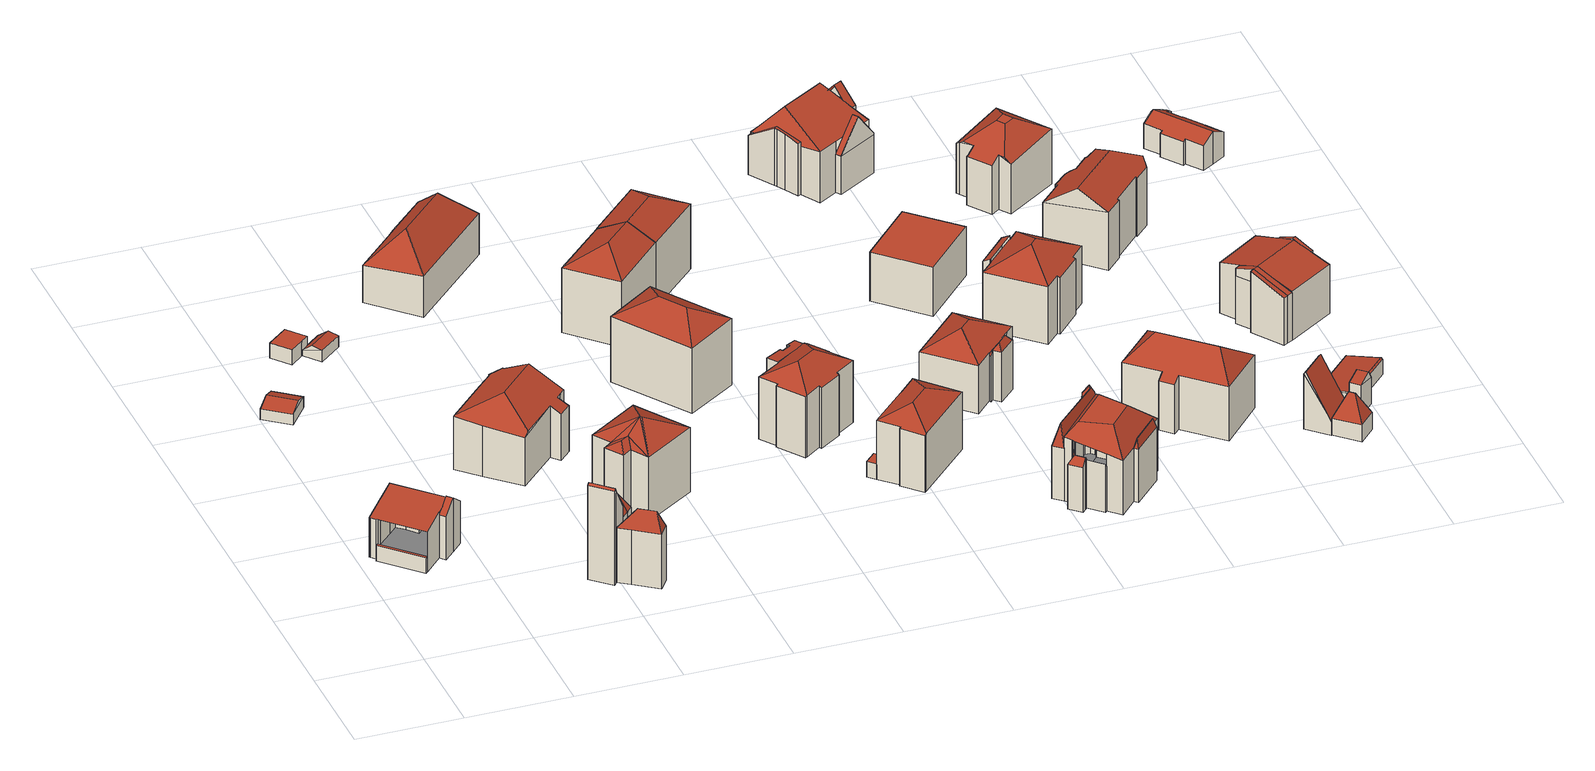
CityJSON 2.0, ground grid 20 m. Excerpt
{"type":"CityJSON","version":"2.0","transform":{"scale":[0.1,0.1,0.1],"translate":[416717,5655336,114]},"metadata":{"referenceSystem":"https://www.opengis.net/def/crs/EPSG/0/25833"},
"CityObjects":{
"building1":{"type":"Building","attributes":{"Gemeindeschluessel":14612000,"Geometrietyp2DReferenz":"3000","function":"31001_9998","roofType":"9999"},"children":["building1-1","building1-2","building1-3"]},
"building1-1":{"type":"BuildingPart","attributes":{"Dachtyp_tdc":"tdcGableRoof","Dachneigung":15.95,"QualitaetDacherkennung":30,"Geometrietyp2DReferenz":"3000","measuredHeight":10.3,"roofType":"3100"},"parents":["building1"],"geometry":[{"type":"MultiSurface","lod":"2","boundaries":[[[0,1,2,3]],[[1,4,5,2]],[[4,6,7,5]],[[6,8,9,7]],[[8,10,11,9]],[[10,12,13,11]],[[12,14,15,13]],[[14,16,17,15]],[[18,19,20,21,22,23]],[[24,16,14,12,10,8,6,4,1]],[[1,0,25,26,27,28,19,18,29,30,24]],[[31,32,33,34,3,2,5,7,9,11,13,15,17,35,36,22,21]],[[28,27,32,31,37]],[[27,26,33,32]],[[26,25,34,33]],[[25,0,3,34]]],"semantics":{"surfaces":[{"type":"WallSurface"},{"type":"RoofSurface"},{"type":"GroundSurface"}],"values":[0,0,0,0,0,0,0,0,0,1,1,2,0,0,0,0]}}]},
"building1-2":{"type":"BuildingPart","attributes":{"Dachtyp_tdc":"tdcPolyFlatRoof","Dachneigung":0,"QualitaetDacherkennung":0,"Geometrietyp2DReferenz":"3000","measuredHeight":3.02,"roofType":"9999"},"parents":["building1"],"geometry":[{"type":"MultiSurface","lod":"2","boundaries":[[[20,37,38,39]],[[39,38,40,41]],[[38,37,31,40]],[[20,39,41,21]],[[41,40,31,21]],[[21,31,37,20]]],"semantics":{"surfaces":[{"type":"RoofSurface"},{"type":"WallSurface"},{"type":"GroundSurface"},{"type":"ClosureSurface","isClosure":"1","QuelleClosure":"LoD1Solid"}],"values":[0,1,1,1,2,3]}}]},
"building1-3":{"type":"BuildingPart","attributes":{"Dachtyp_tdc":"tdcGableRoof","Dachneigung":38.53,"QualitaetDacherkennung":52,"Geometrietyp2DReferenz":"3000","measuredHeight":10.89,"roofType":"3100"},"parents":["building1"],"geometry":[{"type":"MultiSurface","lod":"2","boundaries":[[[42,43,44,45]],[[43,23,22,44]],[[46,47,17,16]],[[46,42,45,47]],[[48,29,23,43,42]],[[42,46,16,48]],[[45,44,22,36,35,17,47]]],"semantics":{"surfaces":[{"type":"WallSurface"},{"type":"RoofSurface"},{"type":"GroundSurface"}],"values":[0,0,0,0,1,1,2]}}]},
"building2":{"type":"Building","attributes":{"Dachtyp_tdc":"tdcGableRoof","Gemeindeschluessel":14612000,"Dachneigung":18.01,"QualitaetDacherkennung":79,"Geometrietyp2DReferenz":"3000","measuredHeight":3.1,"function":"31001_9998","roofType":"3100"},"geometry":[{"type":"Solid","lod":"2","boundaries":[[[[49,50,51,52]],[[50,53,54,51]],[[53,55,56,54]],[[55,49,52,56]],[[53,50,57]],[[49,55,58]],[[50,49,58,57]],[[55,53,57,58]],[[52,51,54,56]]]],"semantics":{"surfaces":[{"type":"WallSurface"},{"type":"RoofSurface"},{"type":"GroundSurface"}],"values":[[0,0,0,0,0,0,1,1,2]]}}]},
"building3":{"type":"Building","attributes":{"Dachtyp_tdc":"tdcFreeFormRoof","Gemeindeschluessel":14612000,"Dachneigung":58.01,"QualitaetDacherkennung":10,"Geometrietyp2DReferenz":"3000","measuredHeight":19.33,"function":"31001_9998","roofType":"5000"},"geometry":[{"type":"Solid","lod":"2","boundaries":[[[[59,60,61,62]],[[60,63,64,61]],[[63,65,66,64]],[[65,67,68,66]],[[67,59,62,68]],[[67,69,70,59]],[[60,59,70]],[[67,65,69]],[[62,61,64,66,68]],[[65,63,60,70,69]]]],"semantics":{"surfaces":[{"type":"WallSurface"},{"type":"RoofSurface"},{"type":"GroundSurface"}],"values":[[0,0,0,0,0,1,0,0,2,1]]}}]},
"building4":{"type":"Building","attributes":{"Dachtyp_tdc":"tdcPolyFlatRoof","Gemeindeschluessel":14612000,"Dachneigung":0,"QualitaetDacherkennung":0,"Geometrietyp2DReferenz":"3000","BezugspunktDach":"2000","measuredHeight":3,"function":"31001_9998"},"geometry":[{"type":"MultiSurface","lod":"2","boundaries":[[[71,72,73,74,75]],[[75,74,76,77]],[[74,73,78,76]],[[73,72,79,78]],[[72,71,80,79]],[[71,75,77,80]],[[77,76,78,79,80]]],"semantics":{"surfaces":[{"type":"RoofSurface"},{"type":"WallSurface"},{"type":"GroundSurface"}],"values":[0,1,1,1,1,1,2]}}]},
"building5":{"type":"Building","attributes":{"Dachtyp_tdc":"tdcFreeFormRoof","Gemeindeschluessel":14612000,"Dachneigung":61.97,"QualitaetDacherkennung":5,"Geometrietyp2DReferenz":"3000","measuredHeight":14.81,"function":"31001_9998","roofType":"5000"},"geometry":[{"type":"Solid","lod":"2","boundaries":[[[[81,82,83,84]],[[82,85,86,83]],[[85,87,88,86]],[[87,89,64,88]],[[89,90,61,64]],[[90,81,84,61]],[[81,91,92]],[[90,91,81]],[[91,90,89]],[[91,87,85]],[[87,91,89]],[[92,91,85,82]],[[92,82,81]],[[84,83,86,88,64,61]]]],"semantics":{"surfaces":[{"type":"WallSurface"},{"type":"RoofSurface"},{"type":"GroundSurface"}],"values":[[0,0,0,0,0,0,1,1,1,1,1,1,0,2]]}}]},
"building6":{"type":"Building","attributes":{"Gemeindeschluessel":14612000,"Geometrietyp2DReferenz":"3000","function":"31001_9998","roofType":"9999"},"children":["building6-1","building6-2"]},
"building6-1":{"type":"BuildingPart","attributes":{"Dachtyp_tdc":"tdcFreeFormRoof","Dachneigung":69.23,"QualitaetDacherkennung":8,"Geometrietyp2DReferenz":"3000","measuredHeight":14.62,"roofType":"5000"},"parents":["building6"],"geometry":[{"type":"MultiSurface","lod":"2","boundaries":[[[93,94,95,96,97]],[[98,99,100,101,102]],[[103,104,99,98,105]],[[104,95,100,99]],[[95,94,101,100]],[[94,93,106,102,101]],[[96,95,104]],[[97,96,104,103]],[[97,103,93]]],"semantics":{"surfaces":[{"type":"RoofSurface"},{"type":"GroundSurface"},{"type":"WallSurface"}],"values":[0,1,2,2,2,2,0,0,0]}}]},
"building6-2":{"type":"BuildingPart","attributes":{"Dachtyp_tdc":"tdcPolyFlatRoof","Dachneigung":5.69,"QualitaetDacherkennung":38,"Geometrietyp2DReferenz":"3000","measuredHeight":2.45,"roofType":"2100"},"parents":["building6"],"geometry":[{"type":"MultiSurface","lod":"2","boundaries":[[[106,107,108,102]],[[107,109,110,108]],[[109,111,112,110]],[[111,105,98,112]],[[105,111,109,107,106]],[[102,108,110,112,98]]],"semantics":{"surfaces":[{"type":"WallSurface"},{"type":"RoofSurface"},{"type":"GroundSurface"}],"values":[0,0,0,0,1,2]}}]},
"building7":{"type":"Building","attributes":{"Dachtyp_tdc":"tdcFreeFormRoof","Gemeindeschluessel":14612000,"Dachneigung":36.45,"QualitaetDacherkennung":70,"Geometrietyp2DReferenz":"3000","measuredHeight":2.63,"function":"31001_9998","roofType":"5000"},"geometry":[{"type":"Solid","lod":"2","boundaries":[[[[113,114,115,116]],[[114,117,118,115]],[[117,119,120,118]],[[121,117,114,122]],[[113,119,121,122]],[[114,113,122]],[[119,117,121]],[[120,116,115,118]],[[119,113,116,120]]]],"semantics":{"surfaces":[{"type":"WallSurface"},{"type":"RoofSurface"},{"type":"GroundSurface"}],"values":[[0,0,0,1,1,0,0,2,0]]}}]},
"building8":{"type":"Building","attributes":{"Dachtyp_tdc":"tdcFreeFormRoof","Gemeindeschluessel":14612000,"Dachneigung":27.78,"QualitaetDacherkennung":38,"Geometrietyp2DReferenz":"3000","measuredHeight":13.92,"function":"31001_9998","roofType":"5000"},"geometry":[{"type":"Solid","lod":"2","boundaries":[[[[123,124,125,126]],[[124,127,128,125]],[[127,129,130,128]],[[129,131,132,130]],[[131,133,134,132]],[[133,135,136,134]],[[135,137,138,136]],[[137,139,140,138]],[[139,141,142,140]],[[141,143,144,142]],[[143,145,146,144]],[[145,147,148,146]],[[147,149,150,148]],[[149,151,152,150]],[[151,153,154,152]],[[153,123,126,154]],[[147,155,156,157,151,149]],[[137,135,133,158,156,155,145,143,141,139]],[[127,124,123,153,157,156,158,131,129]],[[147,145,155]],[[133,131,158]],[[153,151,157]],[[126,125,128,130,132,134,136,138,140,142,144,146,148,150,152,154]]]],"semantics":{"surfaces":[{"type":"WallSurface"},{"type":"RoofSurface"},{"type":"GroundSurface"}],"values":[[0,0,0,0,0,0,0,0,0,0,0,0,0,0,0,0,1,1,1,0,0,0,2]]}}]},
"building9":{"type":"Building","attributes":{"Dachtyp_tdc":"tdcFreeFormRoof","Gemeindeschluessel":14612000,"Dachneigung":25.73,"QualitaetDacherkennung":59,"Geometrietyp2DReferenz":"3000","measuredHeight":15.93,"function":"31001_9998","roofType":"5000"},"geometry":[{"type":"Solid","lod":"2","boundaries":[[[[159,160,161,162]],[[160,163,164,161]],[[163,165,166,164]],[[165,167,168,166]],[[167,169,170,168]],[[169,171,172,170]],[[171,173,174,172]],[[173,159,162,174]],[[175,176,173,171]],[[175,171,169]],[[176,175,169,167]],[[177,165,178]],[[177,176,165]],[[177,173,176]],[[173,177,159]],[[165,176,167]],[[178,165,163]],[[177,178,163,160]],[[177,160,159]],[[162,161,164,166,168,170,172,174]]]],"semantics":{"surfaces":[{"type":"WallSurface"},{"type":"RoofSurface"},{"type":"GroundSurface"}],"values":[[0,0,0,0,0,0,0,0,1,1,1,1,1,1,1,1,1,1,1,2]]}}]},
"building10":{"type":"Building","attributes":{"Dachtyp_tdc":"tdcHipRoof","Gemeindeschluessel":14612000,"Dachneigung":45.69,"QualitaetDacherkennung":54,"Geometrietyp2DReferenz":"3000","measuredHeight":13.52,"function":"31001_9998","roofType":"3200"},"geometry":[{"type":"Solid","lod":"2","boundaries":[[[[179,180,181,182]],[[180,183,184,181]],[[183,185,186,184]],[[185,187,188,186]],[[187,189,190,188]],[[189,179,182,190]],[[180,179,191]],[[185,183,192]],[[179,189,187,185,192,191]],[[183,180,191,192]],[[182,181,184,186,188,190]]]],"semantics":{"surfaces":[{"type":"WallSurface"},{"type":"RoofSurface"},{"type":"GroundSurface"}],"values":[[0,0,0,0,0,0,1,1,1,1,2]]}}]},
"building11":{"type":"Building","attributes":{"Dachtyp_tdc":"tdcHipRoof","Gemeindeschluessel":14612000,"Dachneigung":29.51,"QualitaetDacherkennung":48,"Geometrietyp2DReferenz":"3000","measuredHeight":16.46,"function":"31001_9998","roofType":"3200"},"geometry":[{"type":"Solid","lod":"2","boundaries":[[[[193,194,195,196]],[[194,197,198,195]],[[197,199,200,198]],[[199,193,196,200]],[[197,194,201]],[[193,199,202]],[[194,193,202,201]],[[199,197,201,202]],[[196,195,198,200]]]],"semantics":{"surfaces":[{"type":"WallSurface"},{"type":"RoofSurface"},{"type":"GroundSurface"}],"values":[[0,0,0,0,1,1,1,1,2]]}}]},
"building12":{"type":"Building","attributes":{"Dachtyp_tdc":"tdcHipAndGableRoof","Gemeindeschluessel":14612000,"Dachneigung":27.56,"QualitaetDacherkennung":61,"Geometrietyp2DReferenz":"3000","measuredHeight":16.09,"function":"31001_9998","roofType":"5000"},"geometry":[{"type":"Solid","lod":"2","boundaries":[[[[203,204,205,206]],[[204,207,208,205]],[[207,209,210,208]],[[209,203,206,210]],[[207,204,211]],[[203,209,212]],[[204,203,212,211]],[[209,207,211,212]],[[206,205,208,210]]]],"semantics":{"surfaces":[{"type":"WallSurface"},{"type":"RoofSurface"},{"type":"GroundSurface"}],"values":[[0,0,0,0,1,0,1,1,2]]}}]},
"building13":{"type":"Building","attributes":{"Gemeindeschluessel":14612000,"Geometrietyp2DReferenz":"3000","function":"31001_9998","roofType":"9999"},"children":["building13-1","building13-2"]},
"building13-1":{"type":"BuildingPart","attributes":{"Dachtyp_tdc":"tdcFreeFormRoof","Dachneigung":28.9,"QualitaetDacherkennung":57,"Geometrietyp2DReferenz":"3000","measuredHeight":15.27,"roofType":"5000"},"parents":["building13"],"geometry":[{"type":"MultiSurface","lod":"2","boundaries":[[[213,214,215,216]],[[214,217,218,215]],[[219,220,221,222,223]],[[220,224,225,221]],[[224,226,227,225]],[[226,228,229,227]],[[228,230,231,229]],[[230,232,233,231]],[[232,234,235,233]],[[234,236,237,235]],[[236,238,239,237]],[[238,240,241,239]],[[240,242,243,241]],[[242,244,245,243]],[[244,213,216,245]],[[240,238,236,234,232,230,246,247]],[[230,228,226,224,220,246]],[[220,219,248,217,214,247,246]],[[214,213,244,242,240,247]],[[216,215,218,222,221,225,227,229,231,233,235,237,239,241,243,245]]],"semantics":{"surfaces":[{"type":"WallSurface"},{"type":"RoofSurface"},{"type":"GroundSurface"}],"values":[0,0,0,0,0,0,0,0,0,0,0,0,0,0,0,1,1,1,1,2]}}]},
"building13-2":{"type":"BuildingPart","attributes":{"Dachtyp_tdc":"tdcPolyFlatRoof","Dachneigung":2.97,"QualitaetDacherkennung":37,"Geometrietyp2DReferenz":"3000","measuredHeight":12.78,"roofType":"2100"},"parents":["building13"],"geometry":[{"type":"MultiSurface","lod":"2","boundaries":[[[249,250,251,218,217]],[[250,252,253,251]],[[252,254,255,253]],[[254,256,257,255]],[[256,258,259,257]],[[258,260,261,259]],[[260,223,222,261]],[[223,260,258,256,254,252,250,249,248]],[[218,251,253,255,257,259,261,222]]],"semantics":{"surfaces":[{"type":"WallSurface"},{"type":"RoofSurface"},{"type":"GroundSurface"}],"values":[0,0,0,0,0,0,0,1,2]}}]},
"building14":{"type":"Building","attributes":{"Dachtyp_tdc":"tdcHipAndGableRoof","Gemeindeschluessel":14612000,"Dachneigung":27.72,"QualitaetDacherkennung":60,"Geometrietyp2DReferenz":"3000","measuredHeight":16.15,"function":"31001_9998","roofType":"5000"},"geometry":[{"type":"Solid","lod":"2","boundaries":[[[[262,263,264,210]],[[263,265,266,264]],[[265,267,206,266]],[[267,262,210,206]],[[265,263,268]],[[262,267,212]],[[263,262,212,268]],[[267,265,268,212]],[[210,264,266,206]]]],"semantics":{"surfaces":[{"type":"WallSurface"},{"type":"RoofSurface"},{"type":"GroundSurface"}],"values":[[0,0,0,0,1,0,1,1,2]]}}]},
"building15":{"type":"Building","attributes":{"Gemeindeschluessel":14612000,"Geometrietyp2DReferenz":"3000","function":"31001_9998","roofType":"9999"},"children":["building15-1","building15-2"]},
"building15-1":{"type":"BuildingPart","attributes":{"Dachtyp_tdc":"tdcHipRoof","Dachneigung":27.67,"QualitaetDacherkennung":65,"Geometrietyp2DReferenz":"3000","measuredHeight":14.04,"roofType":"3200"},"parents":["building15"],"geometry":[{"type":"MultiSurface","lod":"2","boundaries":[[[269,270,271,272]],[[270,273,274,271]],[[273,275,276,274]],[[275,277,278,276]],[[277,279,280,281,278]],[[282,283,284,285,286]],[[283,269,272,284]],[[279,277,275,273,270,287]],[[269,283,288]],[[270,269,288,287]],[[283,282,279,287,288]],[[272,271,274,276,278,281,285,284]]],"semantics":{"surfaces":[{"type":"WallSurface"},{"type":"RoofSurface"},{"type":"GroundSurface"}],"values":[0,0,0,0,0,0,0,1,1,1,1,2]}}]},
"building15-2":{"type":"BuildingPart","attributes":{"Dachtyp_tdc":"tdcPolyFlatRoof","Dachneigung":0,"QualitaetDacherkennung":0,"Geometrietyp2DReferenz":"3000","measuredHeight":3.1,"roofType":"9999"},"parents":["building15"],"geometry":[{"type":"MultiSurface","lod":"2","boundaries":[[[289,290,291,292,293,294,295,296,297,298,280,286]],[[280,298,299,281]],[[298,297,300,299]],[[297,296,301,300]],[[296,295,302,301]],[[295,294,303,302]],[[294,293,304,303]],[[293,292,305,304]],[[292,291,306,305]],[[291,290,307,306]],[[290,289,308,307]],[[289,286,285,308]],[[285,281,299,300,301,302,303,304,305,306,307,308]],[[281,285,286,280]]],"semantics":{"surfaces":[{"type":"RoofSurface"},{"type":"WallSurface"},{"type":"GroundSurface"},{"type":"ClosureSurface","isClosure":"1","QuelleClosure":"LoD1Solid"}],"values":[0,1,1,1,1,1,1,1,1,1,1,1,2,3]}}]},
"building16":{"type":"Building","attributes":{"Gemeindeschluessel":14612000,"Geometrietyp2DReferenz":"3000","function":"31001_9998","roofType":"9999"},"children":["building16-1","building16-2"]},
"building16-1":{"type":"BuildingPart","attributes":{"Dachtyp_tdc":"tdcHipRoof","Dachneigung":29.25,"QualitaetDacherkennung":77,"Geometrietyp2DReferenz":"3000","measuredHeight":12.82,"roofType":"3200"},"parents":["building16"],"geometry":[{"type":"MultiSurface","lod":"2","boundaries":[[[309,310,311,312]],[[313,314,315]],[[313,316,317,314]],[[316,318,319,317]],[[318,320,321,319]],[[320,322,323,321]],[[322,324,325,323]],[[324,326,327,325]],[[326,328,329,327]],[[328,330,331,329]],[[330,309,312,331]],[[326,324,332]],[[318,316,333]],[[324,322,320,318,333,332]],[[316,313,334,310,309,330,328,326,332,333]],[[312,311,335,336,314,317,319,321,323,325,327,329,331]]],"semantics":{"surfaces":[{"type":"WallSurface"},{"type":"RoofSurface"},{"type":"GroundSurface"}],"values":[0,0,0,0,0,0,0,0,0,0,0,1,1,1,1,2]}}]},
"building16-2":{"type":"BuildingPart","attributes":{"Dachtyp_tdc":"tdcFreeFormRoof","Dachneigung":53.24,"QualitaetDacherkennung":9,"Geometrietyp2DReferenz":"3000","measuredHeight":11.23,"roofType":"5000"},"parents":["building16"],"geometry":[{"type":"MultiSurface","lod":"2","boundaries":[[[337,338,339,340]],[[338,341,342,339]],[[341,343,344,342]],[[343,315,314,344]],[[345,337,340,311,310]],[[341,338,346]],[[347,315,343,341]],[[338,337,348,346]],[[337,345,348]],[[345,334,349,347,341,346,348]],[[340,339,342,344,314,336,335,311]]],"semantics":{"surfaces":[{"type":"WallSurface"},{"type":"RoofSurface"},{"type":"GroundSurface"}],"values":[0,0,0,0,0,1,1,1,1,1,2]}}]},
"building17":{"type":"Building","attributes":{"Gemeindeschluessel":14612000,"Geometrietyp2DReferenz":"3000","function":"31001_9998","roofType":"9999"},"children":["building17-1","building17-2","building17-3","building17-4","building17-5"]},
"building17-1":{"type":"BuildingPart","attributes":{"Dachtyp_tdc":"tdcFreeFormRoof","Dachneigung":56.39,"QualitaetDacherkennung":10,"Geometrietyp2DReferenz":"3000","measuredHeight":10.42,"roofType":"5000"},"parents":["building17"],"geometry":[{"type":"MultiSurface","lod":"2","boundaries":[[[350,351,352,353]],[[351,354,355,352]],[[354,356,357,355]],[[356,358,359,357]],[[358,360,361,359]],[[360,362,363,361]],[[356,354,351,350,362,364]],[[362,360,364]],[[360,358,356,364]],[[363,353,352,355,357,359,361]]],"semantics":{"surfaces":[{"type":"WallSurface"},{"type":"RoofSurface"},{"type":"GroundSurface"}],"values":[0,0,0,0,0,0,1,1,1,2]}}]},
"building17-2":{"type":"BuildingPart","attributes":{"Dachtyp_tdc":"tdcFreeFormRoof","Dachneigung":75.88,"QualitaetDacherkennung":23,"Geometrietyp2DReferenz":"3000","measuredHeight":14.91,"roofType":"5000"},"parents":["building17"],"geometry":[{"type":"MultiSurface","lod":"2","boundaries":[[[365,366,367]],[[368,369,370]],[[369,371,372,373,374,375,370]],[[373,376,377,378,374]],[[378,379,380,375,374]],[[380,381,382,383,384,365,368,370,375]],[[385,386,387,388,389,390,391,392,393,394,395,396,397,398,367,399]],[[383,382,387,386,400]],[[382,381,388,387]],[[381,380,389,388]],[[380,379,390,389]],[[379,378,391,390]],[[378,377,392,391]],[[377,376,393,392]],[[376,373,394,393]],[[373,372,395,394]],[[372,371,396,395]],[[369,368,398,397]],[[368,365,367,398]]],"semantics":{"surfaces":[{"type":"WallSurface"},{"type":"RoofSurface"},{"type":"GroundSurface"}],"values":[0,1,1,1,1,1,2,0,0,0,0,0,0,0,0,0,0,0,0]}}]},
"building17-3":{"type":"BuildingPart","attributes":{"Dachtyp_tdc":"tdcCutTentRoof","Dachneigung":49.29,"QualitaetDacherkennung":49,"Geometrietyp2DReferenz":"3000","measuredHeight":14.9,"roofType":"9999"},"parents":["building17"],"geometry":[{"type":"MultiSurface","lod":"2","boundaries":[[[401,402,403,404]],[[402,405,406,403]],[[405,407,408,406]],[[409,410,411]],[[409,412,413,410]],[[412,414,353,413]],[[414,350,353]],[[415,416,417,363,362]],[[416,418,397,417]],[[418,369,397]],[[419,420,421,396,371]],[[420,422,423,421]],[[422,401,404,423]],[[412,409,424,407,405,425,426]],[[418,416,415,414,412,426,427]],[[419,418,427,428]],[[428,427,426,425]],[[404,403,406,408,410,413,353,363,417,397,396,421,423]],[[405,402,401,422,420,419,428,425]]],"semantics":{"surfaces":[{"type":"WallSurface"},{"type":"RoofSurface"},{"type":"GroundSurface"}],"values":[0,0,0,0,0,0,0,0,0,0,0,0,0,1,1,1,1,2,1]}}]},
"building17-4":{"type":"BuildingPart","attributes":{"Dachtyp_tdc":"tdcGableRoof","Dachneigung":64.55,"QualitaetDacherkennung":6,"Geometrietyp2DReferenz":"3000","measuredHeight":9.25,"roofType":"3100"},"parents":["building17"],"geometry":[{"type":"MultiSurface","lod":"2","boundaries":[[[429,400,386]],[[366,430,431,367]],[[430,432,433,431]],[[432,434,435,433]],[[434,436,437,435]],[[436,438,439,437]],[[438,440,441,439]],[[440,429,386,441]],[[436,434,432,430,366,442]],[[442,443,400,429,440,438,436]],[[386,385,399,367,431,433,435,437,439,441]]],"semantics":{"surfaces":[{"type":"WallSurface"},{"type":"RoofSurface"},{"type":"GroundSurface"}],"values":[0,0,0,0,0,0,0,0,1,1,2]}}]},
"building17-5":{"type":"BuildingPart","attributes":{"Dachtyp_tdc":"tdcFreeFormRoof","Dachneigung":75.84,"QualitaetDacherkennung":30,"Geometrietyp2DReferenz":"3000","measuredHeight":12.53,"roofType":"5000"},"parents":["building17"],"geometry":[{"type":"MultiSurface","lod":"2","boundaries":[[[444,445,446,408,407]],[[445,447,448,446]],[[447,411,410,448]],[[449,411,447]],[[450,449,447,445]],[[450,445,444]],[[449,450,444,424,411]],[[408,446,448,410]]],"semantics":{"surfaces":[{"type":"WallSurface"},{"type":"RoofSurface"},{"type":"GroundSurface"}],"values":[0,0,0,1,1,1,1,2]}}]},
"building18":{"type":"Building","attributes":{"Dachtyp_tdc":"tdcPolyFlatRoof","Gemeindeschluessel":14612000,"Dachneigung":0,"QualitaetDacherkennung":71,"Geometrietyp2DReferenz":"3000","measuredHeight":9.95,"function":"31001_9998","roofType":"1000"},"geometry":[{"type":"Solid","lod":"2","boundaries":[[[[451,452,453,454]],[[452,455,456,453]],[[455,457,458,456]],[[457,455,452,451]],[[454,453,456,458]],[[457,451,454,458]]]],"semantics":{"surfaces":[{"type":"WallSurface"},{"type":"RoofSurface"},{"type":"GroundSurface"}],"values":[[0,0,0,1,2,0]]}}]},
"building19":{"type":"Building","attributes":{"Gemeindeschluessel":14612000,"Geometrietyp2DReferenz":"3000","function":"31001_9998","roofType":"9999"},"children":["building19-1","building19-2","building19-3","building19-4","building19-5"]},
"building19-1":{"type":"BuildingPart","attributes":{"Dachtyp_tdc":"tdcGableRoof","Dachneigung":48.25,"QualitaetDacherkennung":52,"Geometrietyp2DReferenz":"3000","measuredHeight":14.16,"roofType":"3100"},"parents":["building19"],"geometry":[{"type":"MultiSurface","lod":"2","boundaries":[[[459,460,461,462]],[[463,459,462,464]],[[459,463,465]],[[460,459,465,466,467]],[[463,468,469,466,465]],[[462,461,470,464]]],"semantics":{"surfaces":[{"type":"WallSurface"},{"type":"RoofSurface"},{"type":"GroundSurface"}],"values":[0,0,0,1,1,2]}}]},
"building19-2":{"type":"BuildingPart","attributes":{"Dachtyp_tdc":"tdcGableRoof","Dachneigung":51.44,"QualitaetDacherkennung":40,"Geometrietyp2DReferenz":"3000","measuredHeight":13.45,"roofType":"3100"},"parents":["building19"],"geometry":[{"type":"MultiSurface","lod":"2","boundaries":[[[471,472,473,474]],[[475,476,477,478]],[[476,471,474,477]],[[479,480,481,482,483]],[[484,479,483,485,472]],[[476,480,479,484,471]],[[471,484,472]],[[475,481,480,476]],[[474,473,478,477]]],"semantics":{"surfaces":[{"type":"WallSurface"},{"type":"RoofSurface"},{"type":"GroundSurface"}],"values":[0,0,0,1,1,0,0,0,2]}}]},
"building19-3":{"type":"BuildingPart","attributes":{"Dachtyp_tdc":"tdcPolyFlatRoof","Dachneigung":36.34,"QualitaetDacherkennung":18,"Geometrietyp2DReferenz":"3000","measuredHeight":11.23,"roofType":"2100"},"parents":["building19"],"geometry":[{"type":"MultiSurface","lod":"2","boundaries":[[[486,487,463,464,488]],[[489,490,491,492]],[[490,493,494,491]],[[493,495,496,494]],[[495,486,488,496]],[[495,493,490,489,497,498,487,486]],[[488,464,470,499,492,491,494,496]]],"semantics":{"surfaces":[{"type":"WallSurface"},{"type":"RoofSurface"},{"type":"GroundSurface"}],"values":[0,0,0,0,0,1,2]}}]},
"building19-4":{"type":"BuildingPart","attributes":{"Dachtyp_tdc":"tdcGableRoof","Dachneigung":33.23,"QualitaetDacherkennung":16,"Geometrietyp2DReferenz":"3000","measuredHeight":11.62,"roofType":"3100"},"parents":["building19"],"geometry":[{"type":"MultiSurface","lod":"2","boundaries":[[[500,501,502,503,504]],[[501,505,506,502]],[[505,507,508,506]],[[507,509,510,508]],[[509,511,512,510]],[[511,513,514,512]],[[509,507,505,501,500,515]],[[515,516,517,513,511,509]],[[518,503,502,506,508,510,512,514,519]]],"semantics":{"surfaces":[{"type":"WallSurface"},{"type":"RoofSurface"},{"type":"GroundSurface"}],"values":[0,0,0,0,0,0,1,1,2]}}]},
"building19-5":{"type":"BuildingPart","attributes":{"Dachtyp_tdc":"tdcHipAndGableRoof","Dachneigung":15.72,"QualitaetDacherkennung":24,"Geometrietyp2DReferenz":"3000","measuredHeight":13.32,"roofType":"5000"},"parents":["building19"],"geometry":[{"type":"MultiSurface","lod":"2","boundaries":[[[520,521,522,523]],[[521,524,525,522]],[[524,526,527,525]],[[526,528,529,527]],[[528,530,531,529]],[[530,532,533,531]],[[532,534,535,533]],[[534,489,492,535]],[[536,461,460]],[[536,537,481,475,478,461]],[[538,539,540,473,472]],[[539,504,503,540]],[[541,542,514,519,517]],[[542,543,544,514]],[[543,520,523,544]],[[541,516,545,504,539,546]],[[539,538,485,482,537,536,467,469,547,546]],[[547,489,534,532,530,528,526,524,521,520,543,542,541,546]],[[523,522,525,527,529,531,533,535,492,499,470,461,478,473,540,503,518,519,514,544]]],"semantics":{"surfaces":[{"type":"WallSurface"},{"type":"RoofSurface"},{"type":"GroundSurface"}],"values":[0,0,0,0,0,0,0,0,0,0,0,0,0,0,0,1,1,1,2]}}]},
"building20":{"type":"Building","attributes":{"Gemeindeschluessel":14612000,"Geometrietyp2DReferenz":"3000","function":"31001_9998","roofType":"9999"},"children":["building20-1","building20-2"]},
"building20-1":{"type":"BuildingPart","attributes":{"Dachtyp_tdc":"tdcHipRoof","Dachneigung":29.6,"QualitaetDacherkennung":67,"Geometrietyp2DReferenz":"3000","measuredHeight":15.04,"roofType":"3200"},"parents":["building20"],"geometry":[{"type":"MultiSurface","lod":"2","boundaries":[[[548,549,550,551]],[[549,552,553,550]],[[552,554,555,553]],[[554,556,557,555]],[[556,558,559,557]],[[558,560,561,559]],[[560,562,563,561]],[[562,564,565,563]],[[564,566,567,565]],[[566,568,569,567]],[[568,570,571,569]],[[566,564,572]],[[554,552,573]],[[564,562,560,558,556,554,573,572]],[[552,549,548,570,568,566,572,573]],[[551,550,553,555,557,559,561,563,565,567,569,571]]],"semantics":{"surfaces":[{"type":"WallSurface"},{"type":"RoofSurface"},{"type":"GroundSurface"}],"values":[0,0,0,0,0,0,0,0,0,0,0,1,1,1,1,2]}}]},
"building20-2":{"type":"BuildingPart","attributes":{"Dachtyp_tdc":"tdcPolyFlatRoof","Dachneigung":26.64,"QualitaetDacherkennung":42,"Geometrietyp2DReferenz":"3000","measuredHeight":12.36,"roofType":"2100"},"parents":["building20"],"geometry":[{"type":"MultiSurface","lod":"2","boundaries":[[[574,575,548,551,576]],[[577,578,569,571,570]],[[578,579,580,569]],[[579,574,576,580]],[[579,578,577,575,574]],[[576,551,571,569,580]]],"semantics":{"surfaces":[{"type":"WallSurface"},{"type":"RoofSurface"},{"type":"GroundSurface"}],"values":[0,0,0,0,1,2]}}]},
"building21":{"type":"Building","attributes":{"Dachtyp_tdc":"tdcHipRoof","Gemeindeschluessel":14612000,"Dachneigung":34.73,"QualitaetDacherkennung":75,"Geometrietyp2DReferenz":"3000","measuredHeight":14.75,"function":"31001_9998","roofType":"3200"},"geometry":[{"type":"Solid","lod":"2","boundaries":[[[[581,582,583,584]],[[582,585,586,583]],[[585,587,588,586]],[[587,589,590,588]],[[589,591,592,590]],[[591,593,594,592]],[[593,595,596,594]],[[595,597,598,596]],[[597,599,600,598]],[[599,601,602,600]],[[601,581,584,602]],[[597,595,603]],[[587,585,604]],[[595,593,591,589,587,604,603]],[[585,582,581,601,599,597,603,604]],[[584,583,586,588,590,592,594,596,598,600,602]]]],"semantics":{"surfaces":[{"type":"WallSurface"},{"type":"RoofSurface"},{"type":"GroundSurface"}],"values":[[0,0,0,0,0,0,0,0,0,0,0,1,1,1,1,2]]}}]},
"building22":{"type":"Building","attributes":{"Dachtyp_tdc":"tdcFreeFormRoof","Gemeindeschluessel":14612000,"Dachneigung":61.99,"QualitaetDacherkennung":4,"Geometrietyp2DReferenz":"3000","measuredHeight":11.49,"function":"31001_9998","roofType":"5000"},"geometry":[{"type":"Solid","lod":"2","boundaries":[[[[605,606,607,608]],[[606,609,610,607]],[[609,611,612,610]],[[611,605,608,612]],[[609,613,614,611]],[[614,613,606,605]],[[609,606,613]],[[605,611,614]],[[608,607,610,612]]]],"semantics":{"surfaces":[{"type":"WallSurface"},{"type":"RoofSurface"},{"type":"GroundSurface"}],"values":[[0,0,0,0,1,1,0,0,2]]}}]},
"building23":{"type":"Building","attributes":{"Dachtyp_tdc":"tdcFreeFormRoof","Gemeindeschluessel":14612000,"Dachneigung":35.92,"QualitaetDacherkennung":38,"Geometrietyp2DReferenz":"3000","measuredHeight":14.06,"function":"31001_9998","roofType":"5000"},"geometry":[{"type":"Solid","lod":"2","boundaries":[[[[615,616,617,618]],[[616,619,620,617]],[[619,621,622,620]],[[621,623,624,622]],[[623,625,626,624]],[[625,627,628,626]],[[627,629,630,628]],[[629,631,632,630]],[[631,633,634,632]],[[633,615,618,634]],[[635,633,631,636]],[[633,635,637,638,615]],[[619,616,638,637,639,640,625,623,621]],[[639,636,631,629,627,640]],[[637,635,636,639]],[[627,625,640]],[[616,615,638]],[[618,617,620,622,624,626,628,630,632,634]]]],"semantics":{"surfaces":[{"type":"WallSurface"},{"type":"RoofSurface"},{"type":"GroundSurface"}],"values":[[0,0,0,0,0,0,0,0,0,0,1,1,1,1,1,0,0,2]]}}]},
"building24":{"type":"Building","attributes":{"Dachtyp_tdc":"tdcFreeFormRoof","Gemeindeschluessel":14612000,"Dachneigung":65.62,"QualitaetDacherkennung":9,"Geometrietyp2DReferenz":"3000","measuredHeight":8.1,"function":"31001_9998","roofType":"5000"},"geometry":[{"type":"Solid","lod":"2","boundaries":[[[[641,642,643,644]],[[642,645,646,643]],[[645,647,648,646]],[[647,641,644,648]],[[649,647,645]],[[650,649,645,642]],[[650,642,641]],[[649,650,641,647]],[[644,643,646,648]]]],"semantics":{"surfaces":[{"type":"WallSurface"},{"type":"RoofSurface"},{"type":"GroundSurface"}],"values":[[0,0,0,0,1,1,1,1,2]]}}]},
"building25":{"type":"Building","attributes":{"Dachtyp_tdc":"tdcFreeFormRoof","Gemeindeschluessel":14612000,"Dachneigung":34.48,"QualitaetDacherkennung":36,"Geometrietyp2DReferenz":"3000","measuredHeight":15.07,"function":"31001_9998","roofType":"5000"},"geometry":[{"type":"Solid","lod":"2","boundaries":[[[[651,652,653,654]],[[652,655,656,653]],[[655,657,658,656]],[[657,659,660,658]],[[659,661,662,660]],[[661,663,664,662]],[[663,665,666,664]],[[665,667,668,666]],[[667,669,670,668]],[[669,671,672,670]],[[671,673,674,672]],[[673,675,676,674]],[[675,677,678,676]],[[677,679,680,678]],[[679,681,682,680]],[[681,683,684,682]],[[683,685,686,684]],[[685,651,654,686]],[[687,673,671,669,667,688,689]],[[689,688,665,663,661,659,657,655,652,651,690]],[[677,675,687,689,690,685,683,681,679]],[[675,673,687]],[[667,665,688]],[[651,685,690]],[[654,653,656,658,660,662,664,666,668,670,672,674,676,678,680,682,684,686]]]],"semantics":{"surfaces":[{"type":"WallSurface"},{"type":"RoofSurface"},{"type":"GroundSurface"}],"values":[[0,0,0,0,0,0,0,0,0,0,0,0,0,0,0,0,0,0,1,1,1,0,0,0,2]]}}]},
"building26":{"type":"Building","attributes":{"Dachtyp_tdc":"tdcFreeFormRoof","Gemeindeschluessel":14612000,"Dachneigung":15.27,"QualitaetDacherkennung":5,"Geometrietyp2DReferenz":"3000","measuredHeight":6.93,"function":"31001_9998","roofType":"5000"},"geometry":[{"type":"Solid","lod":"2","boundaries":[[[[691,692,693,694]],[[692,695,696,693]],[[695,697,698,696]],[[697,691,694,698]],[[697,699,700,691]],[[699,695,692,700]],[[697,695,699]],[[692,691,700]],[[694,693,696,698]]]],"semantics":{"surfaces":[{"type":"WallSurface"},{"type":"RoofSurface"},{"type":"GroundSurface"}],"values":[[0,0,0,0,1,1,0,0,2]]}}]},
"building27":{"type":"Building","attributes":{"Dachtyp_tdc":"tdcGableRoof","Gemeindeschluessel":14612000,"Dachneigung":10.38,"QualitaetDacherkennung":39,"Geometrietyp2DReferenz":"3000","measuredHeight":3.45,"function":"31001_9998","roofType":"3100"},"geometry":[{"type":"Solid","lod":"2","boundaries":[[[[701,702,703,704]],[[702,705,706,703]],[[705,707,708,706]],[[707,701,704,708]],[[705,702,709]],[[701,707,710]],[[702,701,710,709]],[[707,705,709,710]],[[704,703,706,708]]]],"semantics":{"surfaces":[{"type":"WallSurface"},{"type":"RoofSurface"},{"type":"GroundSurface"}],"values":[[0,0,0,0,0,0,1,1,2]]}}]},
"building28":{"type":"Building","attributes":{"Gemeindeschluessel":14612000,"Geometrietyp2DReferenz":"3000","function":"31001_9998","roofType":"9999"},"children":["building28-1","building28-2","building28-3","building28-4","building28-5"]},
"building28-1":{"type":"BuildingPart","attributes":{"Dachtyp_tdc":"tdcPolyFlatRoof","Dachneigung":0,"QualitaetDacherkennung":37,"Geometrietyp2DReferenz":"3000","measuredHeight":8.43,"roofType":"1000"},"parents":["building28"],"geometry":[{"type":"MultiSurface","lod":"2","boundaries":[[[711,712,713,714]],[[712,715,716,713]],[[715,717,718,716]],[[717,715,712,711]],[[714,713,716,718]]],"semantics":{"surfaces":[{"type":"WallSurface"},{"type":"RoofSurface"},{"type":"GroundSurface"}],"values":[0,0,0,1,2]}}]},
"building28-2":{"type":"BuildingPart","attributes":{"Dachtyp_tdc":"tdcGableRoof","Dachneigung":20.59,"QualitaetDacherkennung":41,"Geometrietyp2DReferenz":"3000","measuredHeight":12.25,"roofType":"3100"},"parents":["building28"],"geometry":[{"type":"MultiSurface","lod":"2","boundaries":[[[719,720,721,722]],[[720,723,724,721]],[[725,726,727,728,729]],[[725,730,731,732,733,726]],[[734,732,731,735,736]],[[720,734,736,723]],[[719,732,734,720]],[[728,722,721,724,737,729]]],"semantics":{"surfaces":[{"type":"WallSurface"},{"type":"RoofSurface"},{"type":"GroundSurface"}],"values":[0,0,0,1,1,0,0,2]}}]},
"building28-3":{"type":"BuildingPart","attributes":{"Dachtyp_tdc":"tdcPolyFlatRoof","Dachneigung":22.01,"QualitaetDacherkennung":27,"Geometrietyp2DReferenz":"3000","measuredHeight":12.36,"roofType":"2100"},"parents":["building28"],"geometry":[{"type":"MultiSurface","lod":"2","boundaries":[[[727,738,739,728]],[[738,740,741,739]],[[740,742,732,719,722,741]],[[740,738,727,743,733,742]],[[722,728,739,741]]],"semantics":{"surfaces":[{"type":"WallSurface"},{"type":"RoofSurface"},{"type":"GroundSurface"}],"values":[0,0,0,1,2]}}]},
"building28-4":{"type":"BuildingPart","attributes":{"Dachtyp_tdc":"tdcGableRoof","Dachneigung":21.81,"QualitaetDacherkennung":35,"Geometrietyp2DReferenz":"3000","measuredHeight":12.39,"roofType":"3100"},"parents":["building28"],"geometry":[{"type":"MultiSurface","lod":"2","boundaries":[[[744,745,711,714,746]],[[747,748,749,718,717]],[[748,750,751,749]],[[752,744,746,753]],[[752,754,755,756,757,744]],[[748,758,756,755,759,750]],[[747,758,748]],[[745,757,756,758,747]],[[744,757,745]],[[746,714,718,749,751,760,753]]],"semantics":{"surfaces":[{"type":"WallSurface"},{"type":"RoofSurface"},{"type":"GroundSurface"}],"values":[0,0,0,0,1,1,0,0,0,2]}}]},
"building28-5":{"type":"BuildingPart","attributes":{"Dachtyp_tdc":"tdcGableRoof","Dachneigung":14.3,"QualitaetDacherkennung":38,"Geometrietyp2DReferenz":"3000","measuredHeight":12.16,"roofType":"3100"},"parents":["building28"],"geometry":[{"type":"MultiSurface","lod":"2","boundaries":[[[761,762,725,729,763]],[[764,765,766,724,723,736]],[[765,767,768,766]],[[767,769,753,768]],[[769,752,753]],[[770,751,750]],[[770,761,763,751]],[[771,754,769,767,765,764,735,772]],[[772,730,762,761,770,759,771]],[[763,729,737,724,766,768,753,760,751]]],"semantics":{"surfaces":[{"type":"WallSurface"},{"type":"RoofSurface"},{"type":"GroundSurface"}],"values":[0,0,0,0,0,0,0,1,1,2]}}]},
"building29":{"type":"Building","attributes":{"Dachtyp_tdc":"tdcGableRoof","Gemeindeschluessel":14612000,"Dachneigung":28.87,"QualitaetDacherkennung":71,"Geometrietyp2DReferenz":"3000","measuredHeight":6.53,"function":"31001_9998","roofType":"3100"},"geometry":[{"type":"Solid","lod":"2","boundaries":[[[[773,774,775,776]],[[774,777,778,775]],[[777,779,780,778]],[[779,781,782,780]],[[781,783,784,782]],[[783,785,786,784]],[[785,787,788,786]],[[787,789,790,788]],[[789,791,792,790]],[[791,793,794,792]],[[793,795,796,794]],[[795,797,798,796]],[[797,799,800,798]],[[799,801,802,800]],[[801,803,804,802]],[[803,805,806,804]],[[805,807,808,806]],[[807,809,810,808]],[[809,773,776,810]],[[805,803,801,799,797,795,793,791,789,787,785,783]],[[783,781,779,777,774,773,809,807,805]],[[776,775,778,780,782,784,786,788,790,792,794,796,798,800,802,804,806,808,810]]]],"semantics":{"surfaces":[{"type":"WallSurface"},{"type":"RoofSurface"},{"type":"GroundSurface"}],"values":[[0,0,0,0,0,0,0,0,0,0,0,0,0,0,0,0,0,0,0,1,1,2]]}}]}
},
"vertices":[
[54,359,103],[79,384,113],[79,384,10],[54,359,10],[95,400,95],[95,400,10],[109,387,95],[109,387,10],[127,368,95],[127,368,10],[140,381,81],[140,381,10],[155,367,81],[155,367,10],[142,354,95],[142,354,10],[173,323,95],[173,323,10],[132,282,103],[98,248,90],[98,248,41],[98,248,10],[132,282,10],[132,282,97],[156,306,113],[21,326,90],[23,324,90],[30,316,90],[32,315,90],[141,291,107],[152,302,112],[32,315,10],[30,316,10],[23,324,10],[21,326,10],[156,306,10],[152,302,10],[32,315,41],
[28,311,41],[94,244,41],[28,311,10],[94,244,10],
[161,293,119],[141,273,97],[141,273,10],[161,293,10],[182,314,96],[182,314,10],[152,302,119],
[47,776,25],[1,812,25],[1,812,4],[47,776,4],[37,858,26],[37,858,4],[83,822,26],[83,822,4],[20,836,35],[66,800,35],
[346,129,201],[374,157,148],[374,157,11],[346,129,11],[408,124,148],[408,124,11],[388,102,196],[388,102,11],[382,95,201],[382,95,11],[384,98,205],[349,132,205],
[138,980,32],[152,992,32],[124,1026,32],[85,994,32],[113,959,32],[85,994,2],[113,959,2],[124,1026,2],[152,992,2],[138,980,2],
[363,168,125],[388,194,125],[388,194,11],[363,168,11],[433,150,125],[433,150,11],[422,139,125],[422,139,11],[408,124,125],[374,157,125],[408,150,158],[376,181,159],
[388,102,122],[410,87,122],[454,56,122],[451,75,158],[424,94,158],[427,108,12],[470,79,12],[454,56,12],[410,87,12],[388,102,12],[427,108,122],[470,79,122],[427,108,34],[388,102,36],
[408,124,36],[408,124,12],[422,139,36],[422,139,12],[441,124,34],[441,124,12],
[164,949,26],[138,980,14],[138,980,3],[164,949,3],[180,1015,14],[180,1015,3],[206,984,26],[206,984,3],[193,999,30],[151,965,30],
[355,641,118],[355,644,117],[355,644,10],[355,641,10],[380,643,126],[380,643,10],[380,639,127],[380,639,10],[405,614,144],[405,614,10],[460,559,114],[460,559,10],[450,549,114],[450,549,10],[442,540,114],[442,540,10],[451,531,107],[451,531,10],[457,525,103],[457,525,10],[435,503,103],[435,503,10],[420,518,114],[420,518,10],[349,447,107],[349,447,10],[291,501,112],[291,501,10],[252,539,117],[252,539,10],[327,614,118],[327,614,10],[357,455,114],[342,534,149],[254,540,118],[413,606,149],
[442,369,140],[540,434,140],[540,434,10],[442,369,10],[607,333,140],[607,333,10],[508,268,140],[508,268,10],[487,300,140],[487,300,10],[470,289,140],[470,289,10],[447,323,140],[447,323,10],[464,335,140],[464,335,10],[476,318,150],[493,329,150],[523,353,169],[525,350,169],
[450,1255,82],[531,1173,90],[531,1173,7],[450,1255,7],[373,1017,90],[373,1017,7],[292,1098,82],[292,1098,7],[364,1169,82],[364,1169,7],[378,1184,82],[378,1184,7],[458,1180,143],[369,1092,143],
[695,772,145],[791,628,145],[791,628,11],[695,772,11],[696,565,143],[696,565,11],[600,708,143],[600,708,11],[714,641,176],[681,691,176],
[752,900,145],[654,802,145],[654,802,13],[752,900,13],[575,882,143],[575,882,13],[674,979,143],[674,979,13],[660,885,174],[714,938,174],
[798,421,134],[776,453,134],[776,453,9],[798,421,9],[821,483,134],[821,483,9],[886,528,134],[887,528,134],[887,528,9],[886,528,9],[886,528,132],[893,532,129],[893,532,9],[920,496,129],[920,496,9],[913,492,134],[913,492,9],[945,447,134],[945,447,9],[906,420,134],[906,420,9],[908,416,131],[908,416,9],[866,387,131],[866,387,9],[863,391,134],[863,391,9],[833,370,134],[833,370,9],[830,368,132],[830,368,9],[795,419,132],[795,419,9],[879,462,162],[842,437,162],[865,514,134],
[821,483,137],[808,501,137],[808,501,9],[840,522,135],[840,522,9],[843,517,135],[843,517,9],[860,529,134],[860,529,9],[856,533,134],[856,533,9],[875,545,132],[875,545,9],
[674,979,144],[772,1076,144],[772,1076,13],[851,997,144],[851,997,13],[752,900,144],[777,999,174],
[1088,296,129],[984,191,129],[984,191,13],[1088,296,13],[982,189,127],[982,189,13],[948,223,129],[948,223,13],[950,225,131],[950,225,13],[918,256,132],[918,256,44],[918,256,13],[987,325,132],[1022,361,132],[1022,361,13],[987,325,13],[987,325,44],[984,258,153],[1020,294,153],
[982,329,44],[971,318,44],[958,331,44],[947,319,44],[950,316,44],[960,307,44],[953,300,44],[934,281,44],[925,290,44],[905,270,44],[905,270,13],[925,290,13],[934,281,13],[953,300,13],[960,307,13],[950,316,13],[947,319,13],[958,331,13],[971,318,13],[982,329,13],
[1225,459,109],[1221,456,109],[1221,456,14],[1225,459,14],[1184,423,111],[1184,423,14],[1184,423,106],[1153,391,111],[1153,391,14],[1073,469,110],[1073,469,14],[1109,506,110],[1109,506,14],[1120,517,110],[1120,517,14],[1170,568,110],[1170,568,14],[1250,490,111],[1250,490,14],[1235,475,111],[1235,475,14],[1222,462,111],[1222,462,14],[1172,490,142],[1151,469,142],[1219,458,111],[1219,458,14],[1186,425,14],
[1234,444,114],[1203,413,114],[1203,413,14],[1234,444,14],[1191,425,114],[1191,425,14],[1186,420,106],[1186,420,14],[1221,456,114],[1203,425,126],[1186,425,110],[1221,444,126],[1219,458,110],
[1253,29,101],[1250,26,108],[1250,26,11],[1253,29,11],[1224,50,108],[1224,50,11],[1221,46,116],[1221,46,11],[1214,39,101],[1214,39,11],[1193,59,101],[1193,59,11],[1206,73,101],[1206,73,11],[1207,60,116],
[1213,135,117],[1213,135,50],[1213,135,11],[1179,99,117],[1196,84,117],[1195,99,160],[1296,198,117],[1299,202,117],[1296,205,137],[1284,200,158],[1285,198,151],[1290,211,117],[1280,211,117],[1273,205,142],[1269,200,117],[1272,197,117],[1250,174,117],[1248,177,103],[1244,173,102],[1247,171,117],[1247,171,11],[1244,173,11],[1248,177,11],[1250,174,11],[1272,197,11],[1269,200,11],[1273,205,11],[1280,211,11],[1290,211,11],[1296,205,11],[1299,202,11],[1296,198,11],[1196,84,11],[1179,99,11],[1226,149,11],[1244,173,41],
[1349,154,121],[1346,150,125],[1346,150,11],[1349,154,11],[1379,119,117],[1379,119,11],[1360,99,117],[1360,99,11],[1307,42,119],[1307,42,11],[1307,42,118],[1275,8,120],[1275,8,11],[1253,29,126],[1206,73,138],[1207,73,138],[1207,73,11],[1196,84,141],[1296,198,138],[1317,178,133],[1317,178,11],[1320,181,128],[1320,181,11],[1344,82,118],[1322,112,160],[1278,63,160],[1226,93,160],[1288,162,160],
[1244,173,42],[1210,137,51],[1210,137,11],[1215,142,67],[1215,142,11],[1204,151,67],[1204,151,11],[1213,161,104],[1213,161,11],[1234,183,41],[1234,183,11],[1243,174,42],[1243,174,11],[1226,149,104],[1247,171,41],
[1360,99,118],[1367,92,118],[1367,92,11],[1314,36,118],[1314,36,11],[1314,43,137],[1360,92,137],
[1103,794,113],[1199,896,113],[1199,896,14],[1103,794,14],[1285,813,113],[1285,813,14],[1187,710,113],[1187,710,14],
[1239,1235,117],[1223,1226,117],[1223,1226,12],[1239,1235,12],[1209,1284,122],[1209,1284,12],[1222,1263,154],[1207,1255,154],[1217,1237,131],[1194,1277,122],[1201,1265,140],[1194,1277,12],
[1175,1133,89],[1168,1142,89],[1168,1142,12],[1175,1133,12],[1245,1188,89],[1251,1178,89],[1251,1178,12],[1245,1188,12],[1214,1156,147],[1251,1178,93],[1245,1188,92],[1229,1179,115],[1208,1166,147],[1175,1133,90],[1186,1153,115],
[1217,1289,125],[1209,1284,124],[1217,1289,12],[1161,1335,75],[1177,1331,83],[1177,1331,12],[1161,1335,12],[1182,1320,92],[1182,1320,12],[1194,1327,92],[1194,1327,12],[1191,1282,120],[1194,1277,124],[1191,1282,12],
[1110,1157,118],[1105,1154,117],[1105,1154,12],[1110,1157,12],[1110,1157,109],[1090,1179,124],[1090,1179,12],[1081,1194,127],[1081,1194,12],[1078,1198,128],[1078,1198,12],[1048,1247,91],[1048,1247,12],[1054,1251,91],[1054,1251,12],[1083,1202,128],[1058,1244,96],[1054,1250,91],[1083,1202,12],[1054,1250,12],
[1085,1281,84],[1087,1282,83],[1087,1282,12],[1085,1281,12],[1108,1295,83],[1108,1295,12],[1110,1296,83],[1110,1296,12],[1116,1286,96],[1116,1286,12],[1151,1308,96],[1151,1308,12],[1148,1313,89],[1148,1313,12],[1150,1329,74],[1150,1329,12],[1223,1226,127],[1245,1188,115],[1168,1142,115],[1132,1120,115],[1132,1120,12],[1054,1250,95],[1054,1251,95],[1089,1272,95],[1089,1272,12],[1083,1202,103],[1109,1233,145],[1191,1282,145],
[1333,727,128],[1333,726,129],[1333,726,13],[1333,727,13],[1352,747,128],[1352,747,13],[1440,663,129],[1440,663,13],[1415,636,129],[1415,636,13],[1418,633,126],[1418,633,13],[1372,584,126],[1372,584,13],[1368,588,129],[1368,588,13],[1341,560,129],[1341,560,13],[1253,644,128],[1253,644,13],[1275,667,128],[1275,667,13],[1276,667,128],[1276,667,13],[1342,647,163],[1356,662,163],
[1322,737,128],[1333,727,136],[1322,737,13],[1276,667,136],[1275,667,136],[1265,677,128],[1265,677,13],
[1428,249,105],[1439,260,115],[1439,260,6],[1428,249,6],[1384,312,115],[1384,312,6],[1462,395,113],[1462,395,6],[1566,298,113],[1566,298,6],[1590,275,113],[1590,275,6],[1598,267,113],[1598,267,6],[1607,259,113],[1607,259,6],[1529,175,115],[1529,175,6],[1461,239,115],[1461,239,6],[1450,228,105],[1450,228,6],[1538,243,154],[1451,325,154],
[1660,162,120],[1704,208,120],[1704,208,9],[1660,162,9],[1743,174,36],[1743,174,9],[1698,126,36],[1698,126,9],[1707,205,124],[1664,159,124],
[1426,974,112],[1411,995,122],[1411,995,12],[1426,974,12],[1395,984,110],[1395,984,12],[1365,1028,110],[1365,1028,12],[1368,1029,111],[1368,1029,12],[1382,1039,122],[1382,1039,12],[1365,1063,117],[1365,1063,12],[1361,1069,112],[1361,1069,12],[1458,1136,123],[1458,1136,12],[1524,1041,123],[1524,1041,12],[1459,1052,153],[1447,1070,153],[1439,1040,152],[1418,985,122],[1429,1055,152],[1369,1057,122],
[1698,126,44],[1728,158,44],[1728,158,10],[1698,126,10],[1769,119,44],[1769,119,10],[1739,88,44],[1739,88,10],[1738,118,91],[1729,127,91],
[1431,831,119],[1474,875,119],[1474,875,13],[1431,831,13],[1473,883,116],[1473,883,13],[1500,907,117],[1500,907,13],[1508,905,122],[1508,905,13],[1517,899,129],[1517,899,13],[1543,925,130],[1543,925,13],[1546,922,133],[1546,922,13],[1585,950,119],[1585,950,13],[1609,915,130],[1609,915,13],[1613,917,127],[1613,917,13],[1632,888,136],[1632,888,13],[1630,859,130],[1630,859,13],[1603,832,130],[1603,832,13],[1601,834,132],[1601,834,13],[1548,779,132],[1548,779,13],[1550,777,130],[1550,777,13],[1520,746,130],[1520,746,13],[1632,883,139],[1565,935,136],[1571,882,164],[1478,786,164],
[1750,181,72],[1779,210,64],[1779,210,11],[1750,181,11],[1795,195,64],[1795,195,11],[1766,165,72],[1766,165,11],[1788,188,81],[1772,203,81],
[1715,241,30],[1798,327,30],[1798,327,8],[1715,241,8],[1847,280,39],[1847,280,8],[1763,194,39],[1763,194,8],[1845,282,42],[1761,196,42],
[1775,583,93],[1794,596,93],[1794,596,9],[1775,583,9],[1826,550,93],[1826,550,9],[1807,537,93],[1807,537,9],
[1688,488,105],[1667,519,105],[1667,519,9],[1688,488,9],[1676,525,105],[1676,525,9],[1739,435,105],[1729,429,105],[1729,429,104],[1729,429,9],[1739,435,9],[1709,478,125],[1698,494,132],[1688,488,132],[1708,459,119],[1667,519,120],[1693,502,129],[1676,525,120],[1697,495,9],
[1721,424,104],[1721,424,9],[1681,482,133],[1681,482,9],[1688,488,133],[1728,431,105],
[1773,587,120],[1775,583,120],[1773,587,9],[1807,537,119],[1812,531,118],[1812,531,9],[1806,526,118],[1806,526,9],[1767,583,120],[1767,583,9],[1773,574,125],[1785,556,133],[1791,561,133],[1775,583,122],[1807,537,121],[1794,543,126],[1786,554,9],
[1829,493,108],[1739,435,108],[1829,493,9],[1676,525,121],[1653,559,111],[1653,559,9],[1741,620,110],[1741,620,9],[1767,583,122],[1806,526,120],[1786,554,131],[1697,495,131],
[1756,1019,59],[1728,1058,59],[1728,1058,12],[1756,1019,12],[1733,1062,62],[1733,1062,12],[1711,1093,62],[1711,1093,12],[1729,1105,75],[1729,1105,12],[1733,1108,77],[1733,1108,12],[1757,1125,61],[1757,1125,12],[1767,1132,54],[1767,1132,12],[1772,1125,54],[1772,1125,12],[1762,1118,61],[1762,1118,12],[1775,1099,61],[1775,1099,12],[1779,1093,61],[1779,1093,12],[1783,1096,58],[1783,1096,12],[1811,1056,58],[1811,1056,12],[1808,1054,61],[1808,1054,12],[1830,1022,61],[1830,1022,12],[1805,1006,77],[1805,1006,12],[1782,991,62],[1782,991,12],[1760,1022,62],[1760,1022,12]
]}
